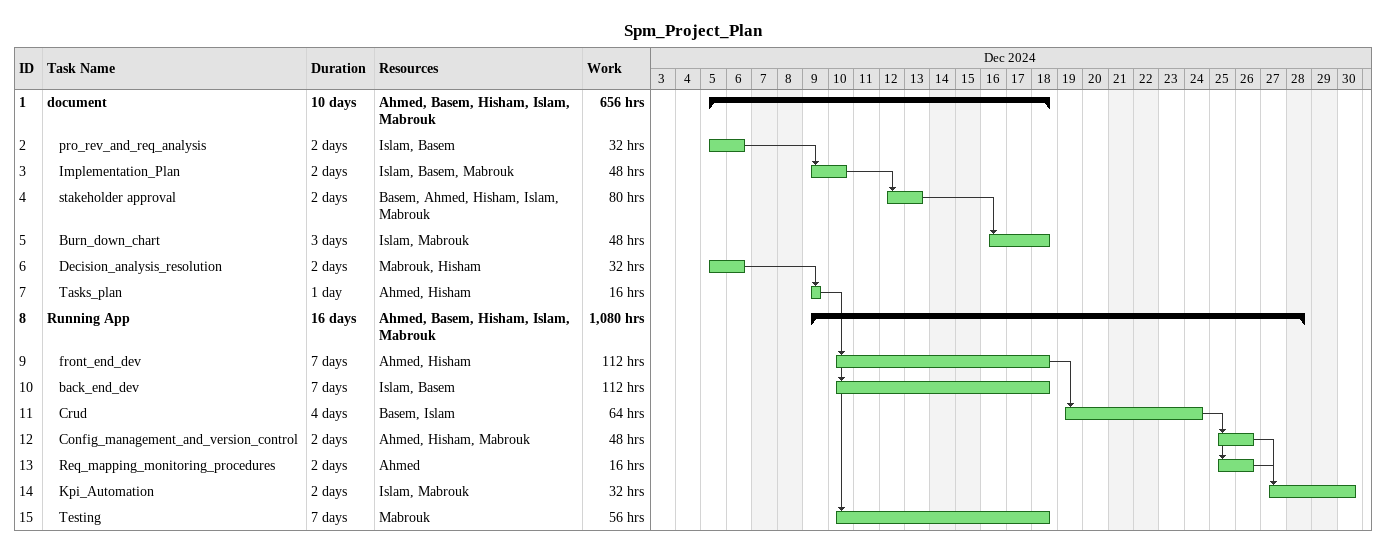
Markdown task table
Spm_Project_Plan

| ID | Level | Task | Duration | Start | Finish | Predecessors | Resources | Work (h) |
|---|---|---|---|---|---|---|---|---|
| 1 | 1 | **document** | 10d | 2024-12-05 | 2024-12-18 |  | Ahmed, Basem, Hisham, Islam, Mabrouk | 656 |
| 2 | 2 | pro_rev_and_req_analysis | 2d | 2024-12-05 | 2024-12-06 |  | Islam, Basem | 32 |
| 3 | 2 | Implementation_Plan | 2d | 2024-12-09 | 2024-12-10 | 2 | Islam, Basem, Mabrouk | 48 |
| 4 | 2 | stakeholder approval | 2d | 2024-12-12 | 2024-12-13 | 3 | Basem, Ahmed, Hisham, Islam, Mabrouk | 80 |
| 5 | 2 | Burn_down_chart | 3d | 2024-12-16 | 2024-12-18 | 4 | Islam, Mabrouk | 48 |
| 6 | 2 | Decision_analysis_resolution | 2d | 2024-12-05 | 2024-12-06 |  | Mabrouk, Hisham | 32 |
| 7 | 2 | Tasks_plan | 1d | 2024-12-09 | 2024-12-09 | 6 | Ahmed, Hisham | 16 |
| 8 | 1 | **Running App** | 16d | 2024-12-09 | 2024-12-28 |  | Ahmed, Basem, Hisham, Islam, Mabrouk | 1080 |
| 9 | 2 | front_end_dev | 7d | 2024-12-10 | 2024-12-18 | 7 | Ahmed, Hisham | 112 |
| 10 | 2 | back_end_dev | 7d | 2024-12-10 | 2024-12-18 | 7 | Islam, Basem | 112 |
| 11 | 2 | Crud | 4d | 2024-12-19 | 2024-12-24 | 9 | Basem, Islam | 64 |
| 12 | 2 | Config_management_and_version_control | 2d | 2024-12-25 | 2024-12-26 | 11 | Ahmed, Hisham, Mabrouk | 48 |
| 13 | 2 | Req_mapping_monitoring_procedures | 2d | 2024-12-25 | 2024-12-26 | 11 | Ahmed | 16 |
| 14 | 2 | Kpi_Automation | 2d | 2024-12-27 | 2024-12-30 | 12, 13 | Islam, Mabrouk | 32 |
| 15 | 2 | Testing | 7d | 2024-12-10 | 2024-12-18 | 7 | Mabrouk | 56 |
